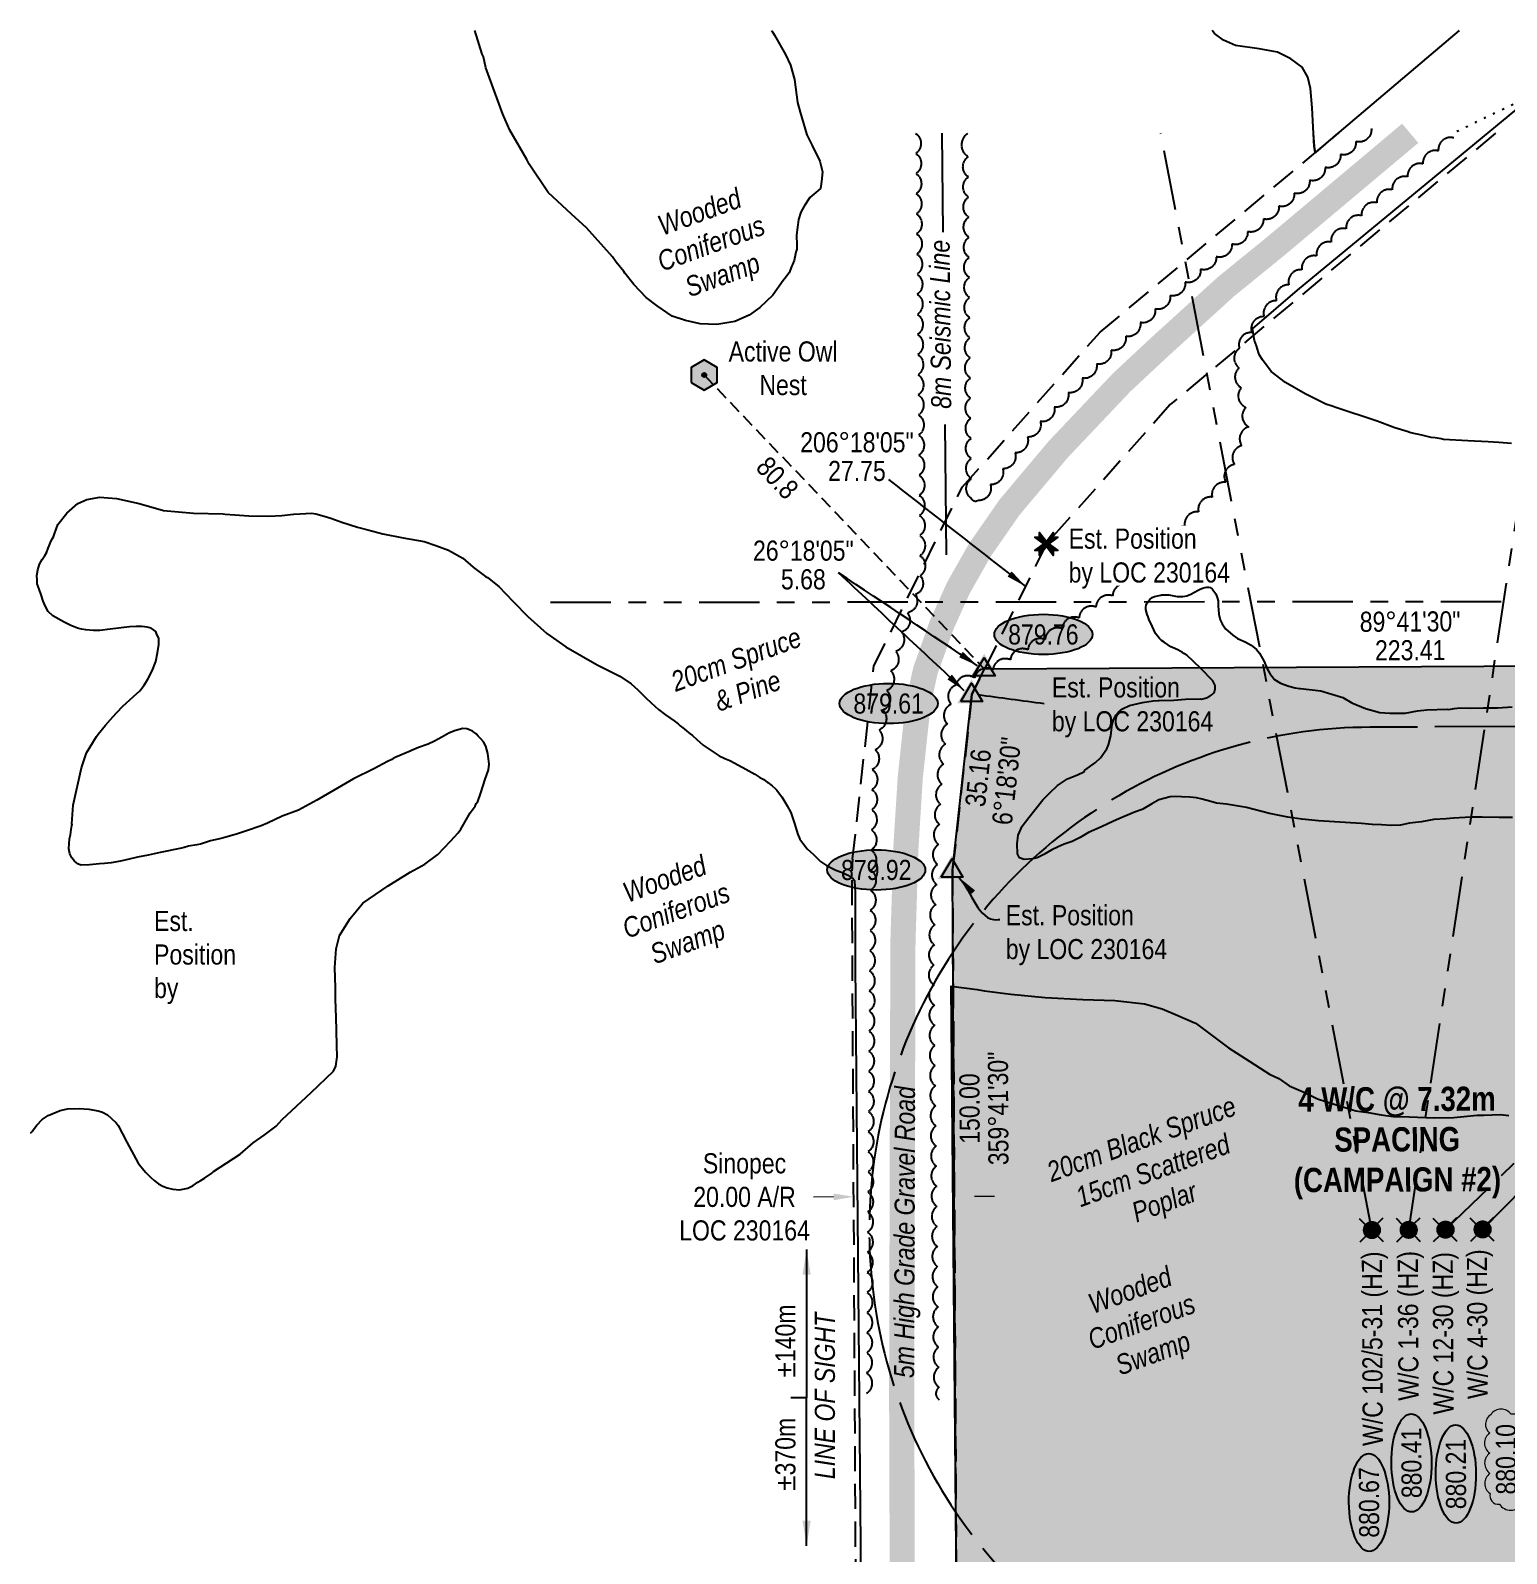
# Model space of a CAD drawing. Extents: x 498999 to 517977, y 6011694 to 6019262.
# Drawn here: x 508371 to 509105, y 6014020 to 6014777 of the extents above; entities that cross this region are included whole.
import ezdxf
from ezdxf.enums import TextEntityAlignment as Align

# ---------------------------------------------------------------- set-up
doc = ezdxf.new("R2010")
doc.units = 0
doc.header["$LTSCALE"] = 5
doc.header["$PDSIZE"] = 0.5
for name, pattern in [('0', [1, 1, 0]), ('foc-ACCESSROAD', [3.75, 2.5, -1.25]), ('foc-BUFFER', [16.75, 15, -1.75]), ('foc-DRILLPATH', [14.75, 6, -1.75, 1.75, -1.75, 1.75, -1.75]), ('foc-SEISMIC', [20.5, 15, -1, 0.5, -1, 0.5, -1, 0.5, -1]), ('foc-TIELINE', [1.875, 1.25, -0.625]), ('foc-TOPO', [1, 0.2, -0.8])]:
    doc.linetypes.add(name, pattern=pattern)
doc.layers.get('Defpoints').update_dxf_attribs({"color": 9})
doc.layers.add('AS-GENERAL', color=48, linetype='Continuous', lineweight=18)
doc.layers.add('F-AR-T', color=190, linetype='Continuous', lineweight=9)
for name, color, linetype in [('AS-ROADS', 254, 'Continuous'), ('AS-SEISMIC', 224, 'foc-SEISMIC'), ('AUX-BUFFER', 7, 'foc-BUFFER'), ('F-AR', 190, 'foc-ACCESSROAD'), ('L-BD', 7, 'Continuous'), ('L-BD1', 253, 'Continuous'), ('L-MON', 1, 'Continuous'), ('P-ELEVATION', 7, 'Continuous'), ('P-PDRILLPATH', 12, 'foc-DRILLPATH'), ('P-PROPOSED', 10, 'Continuous'), ('P-PROPOSED-H', 21, 'Continuous'), ('T-BUSH', 110, '0'), ('T-BUSH-T', 110, 'Continuous'), ('T-GENERAL', 48, 'foc-TOPO'), ('T-TIE', 201, 'foc-TIELINE'), ('WETLAND', 143, 'Continuous'), ('WETLAND-T', 146, 'Continuous')]:
    doc.layers.add(name, color=color, linetype=linetype)
doc.layers.add('L-SEC-HB', color=6, linetype='Continuous', plot=False)
doc.styles.add('80', font='ARIALN.TTF', dxfattribs={"height": 10})
doc.styles.add('80CG', font='ARIALN.TTF', dxfattribs={"height": 10})
doc.styles.add('80L', font='ARIALN.TTF', dxfattribs={"height": 10})
doc.styles.add('BOLD', font='ARIALNB.TTF')
doc.dimstyles.new('COMPASS', dxfattribs={"dimscale": 5, "dimtxt": 10, "dimasz": 2.5, "dimexe": 0.2, "dimexo": 0.0625, "dimgap": 0.5, "dimtad": 0, "dimtih": 1, "dimtoh": 1, "dimzin": 0, "dimdsep": 46, "dimtxsty": '80', "dimcen": 0.1, "dimse1": 1, "dimse2": 1, "dimclrd": 256, "dimclrt": 256, "dimaunit": 1, "dimadec": 4, "dimazin": 0, "dimtfac": 0.06, "dimtofl": 0, "dimtmove": 0, "dimatfit": 1, "dimfxl": 0.2, "dimtolj": 1, "dimtzin": 0, "dimlwd": -1, "dimarcsym": 0})
doc.dimstyles.new('Compass 5 000', dxfattribs={"dimscale": 5, "dimtxt": 9, "dimasz": 2, "dimexe": 0.2, "dimexo": 0.0625, "dimgap": 0.5, "dimtad": 0, "dimtih": 1, "dimtoh": 1, "dimzin": 0, "dimdsep": 46, "dimtxsty": '80CG', "dimcen": 0.1, "dimse1": 1, "dimse2": 1, "dimclrd": 256, "dimclrt": 256, "dimaunit": 1, "dimadec": 4, "dimazin": 0, "dimtfac": 0.06, "dimtofl": 0, "dimtmove": 0, "dimatfit": 1, "dimfxl": 0.2, "dimtolj": 1, "dimtzin": 0, "dimlwd": -1, "dimarcsym": 0})

# ---------------------------------------------------------------- blocks, each defined once
blk = doc.blocks.new('NEST_ACTIVE')
h = blk.add_hatch(color=90)
h.dxf.hatch_style = 1
h.paths.add_polyline_path([(-6.5, -3.75), (0, -7.5), (6.5, -3.75), (6.5, 3.75), (0, 7.5), (-6.5, 3.75)])
h = blk.add_hatch(color=13)
h.dxf.hatch_style = 1
edge = h.paths.add_edge_path()
edge.add_arc((0, 0), 1, 0, 360)
at = {"color": 13, "flags": 128}
blk.add_lwpolyline([(-6.5, -3.75), (0, -7.5), (6.5, -3.75), (6.5, 3.75), (0, 7.5), (-6.5, 3.75)], close=True, dxfattribs=at)
at = {"color": 13}
blk.add_circle((0, 0), 1, dxfattribs=at)
blk = doc.blocks.new('*D201')
at = {"layer": 'Defpoints', "color": 0, "transparency": 16777216}
for p in [(508780.3, 6014241.92), (508830.28, 6014242.19), (508780.54, 6014197.08)]:
    blk.add_point(p, dxfattribs=at)
at = {"layer": 'F-AR-T', "transparency": 16777216}
for p, q in [((508770.55, 6014197.03), (508760.55, 6014196.97)), ((508840.52, 6014197.4), (508850.52, 6014197.46))]:
    blk.add_line(p, q, dxfattribs=at)
for points in [[(508770.54, 6014198.69), (508770.55, 6014195.36), (508780.54, 6014197.08)], [(508840.51, 6014199.07), (508840.53, 6014195.74), (508830.52, 6014197.35)]]:
    blk.add_solid(points, dxfattribs=at)
at = {"layer": 'F-AR-T', "transparency": 16777216, "insert": (508726.25, 6014196.97), "char_height": 10, "attachment_point": 5, "style": '80CG'}
blk.add_mtext('\\A1;Sinopec\\P20.00 A/R\\PLOC 230164', dxfattribs=at)
blk = doc.blocks.new('TRIA')
blk.add_hatch(color=255).paths.add_polyline_path([(-0.04, 1.52), (-1.47, -0.87), (1.39, -0.87)])
blk = doc.blocks.new('TRIAA')
blk.add_blockref('TRIA', (0, 0))
blk = doc.blocks.new('TRIB')
at = {"color": 1}
blk.add_lwpolyline([(-1.12, -0.67), (-0.04, 1.13), (1.04, -0.67)], close=True, dxfattribs=at)
blk = doc.blocks.new('TRIBB')
blk.add_blockref('TRIB', (0, 0))
blk = doc.blocks.new('TRICC')
for name in ['TRIAA', 'TRIBB']:
    blk.add_blockref(name, (0, 0))
blk = doc.blocks.new('plspike')
blk.add_blockref('TRICC', (0, 0))
blk = doc.blocks.new('WC')
at = {"layer": 'L-MON'}
h = blk.add_hatch(color=255, dxfattribs=at)
h.dxf.hatch_style = 1
edge = h.paths.add_edge_path()
edge.add_arc((0, 0), 0.9, 0, 360)
at = {"layer": 'L-MON', "color": 240, "flags": 128}
for points in [[(-0.62, 0.5), (-1.23, 1.12)], [(0.52, 0.61), (1.13, 1.21)], [(-1.18, -1.18), (-0.56, -0.57)], [(1.16, -1.18), (0.56, -0.57)]]:
    blk.add_lwpolyline(points, dxfattribs=at)
at = {"layer": 'L-MON', "color": 240}
for radius in [0.8, 0.373]:
    blk.add_circle((0, 0), radius, dxfattribs=at)
blk = doc.blocks.new('we')
at = {"layer": 'P-ELEVATION'}
h = blk.add_hatch(color=111, dxfattribs=at)
h.dxf.hatch_style = 1
edge = h.paths.add_edge_path()
edge.add_ellipse((0, 0), major_axis=(-24.38, 0), ratio=0.410256, start_angle=0, end_angle=360)
at = {"layer": 'P-ELEVATION', "color": 7, "flags": 128}
blk.add_lwpolyline([(0, 0, 12.5, 0, 0), (-12.42, -6.43, 0, 0, 0)], format="xyseb", dxfattribs=at)
at = {"layer": 'P-ELEVATION', "color": 7}
blk.add_ellipse((0, 0), major_axis=(-24.38, 0), ratio=0.410256, dxfattribs=at)
at = {"layer": 'P-ELEVATION', "style": '80'}
blk.add_attdef('ELEVATION', text='', height=10, dxfattribs=at).set_placement((0, 0), align=Align.MIDDLE_CENTER)
blk = doc.blocks.new('wa')
at = {"layer": 'P-ELEVATION'}
h = blk.add_hatch(color=111, dxfattribs=at)
h.dxf.hatch_style = 1
edge = h.paths.add_edge_path()
edge.add_arc((-17.35, -4.5), 6.1, 215, 325)
edge.add_arc((-7.35, -4.5), 6.1, 215, 325)
edge.add_arc((2.65, -4.5), 6.1, 215, 325)
edge.add_arc((12.65, -4.5), 6.1, 215, 325)
edge.add_arc((18.14, -3.7), 4.32, 263.43363, 373.43363)
edge.add_arc((18.85, 2.3), 6.1, 305, 415)
edge.add_arc((17.45, 4.39), 5.69, 30.69553, 140.69553)
edge.add_arc((8.05, 4.5), 6.1, 35, 145)
edge.add_arc((-1.95, 4.5), 6.1, 35, 145)
edge.add_arc((-11.95, 4.5), 6.1, 35, 145)
edge.add_arc((-18.04, 3.81), 4.33, 75.42608, 185.42608)
edge.add_arc((-18.36, -2.3), 6.96, 125, 235)
at = {"color": 240, "flags": 128}
blk.add_lwpolyline([(-22.35, -8, 0.520567), (-12.35, -8, 0.520567), (-2.35, -8, 0.520567), (7.65, -8, 0.520567), (17.65, -8, 0.520567), (22.35, -2.7, 0.520567), (22.35, 7.3, 0.520567), (13.05, 8, 0.520567), (3.05, 8, 0.520567), (-6.95, 8, 0.520567), (-16.95, 8, 0.520567), (-22.35, 3.4, 0.520567)], format="xyb", close=True, dxfattribs=at)
at = {"layer": 'P-ELEVATION', "color": 240, "flags": 128}
blk.add_lwpolyline([(0, 0, 12.5, 0, 0), (-12.42, -6.43, 0, 0, 0)], format="xyseb", dxfattribs=at)
at = {"layer": 'P-ELEVATION', "color": 240, "style": '80'}
blk.add_attdef('ELEVATION', text='', height=10, dxfattribs=at).set_placement((0, 0), align=Align.MIDDLE_CENTER)
blk = doc.blocks.new('TEMP')
h = blk.add_hatch(color=255)
h.dxf.hatch_style = 1
h.paths.add_polyline_path([(0, 0.25), (-0.67, 1.15), (-0.67, 0.67), (-1.15, 0.67), (-0.25, 0), (-1.15, -0.67), (-0.67, -0.67), (-0.67, -1.15), (0, -0.25), (0.67, -1.15), (0.67, -0.67), (1.15, -0.67), (0.25, 0), (1.15, 0.67), (0.67, 0.67), (0.67, 1.15)])
h.paths.add_polyline_path([(0.57, 0.85), (0.57, 0.57), (0.85, 0.57), (0.08, 0), (0.85, -0.57), (0.57, -0.57), (0.57, -0.85), (0, -0.08), (-0.57, -0.85), (-0.57, -0.57), (-0.85, -0.57), (-0.08, 0), (-0.85, 0.57), (-0.57, 0.57), (-0.57, 0.85), (0, 0.08)], flags=16)
h = blk.add_hatch(color=1)
h.dxf.hatch_style = 1
h.paths.add_polyline_path([(0, 0.08), (-0.57, 0.85), (-0.57, 0.57), (-0.85, 0.57), (-0.08, 0), (-0.85, -0.57), (-0.57, -0.57), (-0.57, -0.85), (0, -0.08), (0.57, -0.85), (0.57, -0.57), (0.85, -0.57), (0.08, 0), (0.85, 0.57), (0.57, 0.57), (0.57, 0.85)])
at = {"color": 1}
for p, q in [((-0.08, 0), (0.08, 0)), ((0, 0.08), (0, -0.08))]:
    blk.add_line(p, q, dxfattribs=at)
at = {"color": 255, "flags": 128}
blk.add_lwpolyline([(-0.25, 0), (-1.15, 0.67), (-0.67, 0.67), (-0.67, 1.15), (0, 0.25), (0.67, 1.15), (0.67, 0.67), (1.15, 0.67), (0.25, 0), (1.15, -0.67), (0.67, -0.67), (0.67, -1.15), (0, -0.25), (-0.67, -1.15), (-0.67, -0.67), (-1.15, -0.67)], close=True, dxfattribs=at)
at = {"color": 1, "flags": 128}
blk.add_lwpolyline([(-0.08, 0), (-0.85, 0.57), (-0.57, 0.57), (-0.57, 0.85), (0, 0.08), (0.57, 0.85), (0.57, 0.57), (0.85, 0.57), (0.08, 0), (0.85, -0.57), (0.57, -0.57), (0.57, -0.85), (0, -0.08), (-0.57, -0.85), (-0.57, -0.57), (-0.85, -0.57)], close=True, dxfattribs=at)

msp = doc.modelspace()

# ---------------------------------------------------------------- hatches: boundary and pattern name
at = {"layer": 'P-PROPOSED-H'}
h = msp.add_hatch(color=256, dxfattribs=at)
h.dxf.hatch_style = 1
h.paths.add_polyline_path([(508831.633, 6013984.557), (508829.647, 6014359.314), (508839.301, 6014446.635), (508845.603, 6014459.384), (509403.865, 6014462.343), (509406.381, 6013987.603)])

# ---------------------------------------------------------------- linework, layer by layer
msp.add_line((508757.115, 6014097.243), (508749.235, 6014097.243))
at = {"layer": 'AS-ROADS', "const_width": 12.5, "flags": 128}
msp.add_lwpolyline([(508805.178, 6013855.183), (508804.363, 6014101.628), (508804.996, 6014323.58), (508806.418, 6014369.785), (508808.653, 6014405.62), (508812.631, 6014442.608), (508816.223, 6014458.723), (508824.258, 6014481.265), (508832.508, 6014499.553), (508843.171, 6014518.398), (508857.956, 6014539.665), (508882.151, 6014568.453), (508913.696, 6014601.738), (508932.346, 6014619.143), (508965.528, 6014649.323), (508989.876, 6014669.115), (509057.155, 6014725.576)], dxfattribs=at)
at = {"layer": 'AS-SEISMIC', "flags": 128}
for points in [[(508824.291, 6014725.576), (508824.793, 6014676.495)], [(508825.771, 6014580.828), (508826.433, 6014516.125)]]:
    msp.add_lwpolyline(points, dxfattribs=at)
at = {"layer": 'AUX-BUFFER', "color": 251, "linetype": 'foc-BUFFER', "flags": 128}
msp.add_lwpolyline([(509199.027, 6013931.369, 1), (509196.869, 6014431.097), (509037.044, 6014430.407, 1), (509039.202, 6013930.679)], format="xyb", close=True, dxfattribs=at)
at = {"layer": 'F-AR'}
msp.add_lwpolyline([(508783.898, 6013573.182), (508779.674, 6014359.045, -0.0288787), (508779.976, 6014364.805), (508790.598, 6014460.881), (508834.495, 6014549.693), (508903.004, 6014626.751), (509021.515, 6014725.576)], format="xyb", dxfattribs=at)
msp.add_lwpolyline([(509099.545, 6014725.576), (508937.873, 6014590.759), (508876.313, 6014521.517), (508839.301, 6014446.635), (508829.647, 6014359.314), (508833.873, 6013573.182)], dxfattribs=at)
at = {"layer": 'P-PDRILLPATH', "flags": 128}
for points in [[(509038.124, 6014180.55), (508933.145, 6014725.576)], [(509056.414, 6014180.647), (509138.984, 6014725.576)], [(509074.704, 6014180.744), (509507.976, 6014599.756)], [(509093.149, 6014180.857), (509401.223, 6014493.114), (508624.438, 6014492.343)]]:
    msp.add_lwpolyline(points, dxfattribs=at)
at = {"layer": 'P-PROPOSED', "flags": 128}
msp.add_lwpolyline([(508831.633, 6013984.557), (508829.647, 6014359.314), (508839.301, 6014446.635), (508845.603, 6014459.384), (509403.865, 6014462.343), (509406.381, 6013987.603)], close=True, dxfattribs=at)
at = {"layer": 'T-BUSH', "flags": 128}
for points in [[(508811.297, 6014725.546, -0.5205671), (508811.399, 6014715.552, -0.5205671), (508811.502, 6014705.557, -0.5205671), (508811.604, 6014695.563, -0.5205671), (508811.706, 6014685.569, -0.5205671), (508811.808, 6014675.575, -0.5205671), (508811.911, 6014665.581, -0.5205671), (508812.013, 6014655.587, -0.5205671), (508812.115, 6014645.593, -0.5205671), (508812.217, 6014635.598, -0.5205671), (508812.319, 6014625.604, -0.5205671), (508812.422, 6014615.61, -0.5205671), (508812.524, 6014605.616, -0.5205671), (508812.626, 6014595.622, -0.5205671), (508812.728, 6014585.628, -0.5205671), (508812.831, 6014575.634, -0.5205671), (508812.933, 6014565.639, -0.5205671), (508813.035, 6014555.645, -0.5205671), (508813.137, 6014545.651, -0.5205671), (508813.24, 6014535.657, -0.5205671), (508813.342, 6014525.663, -0.5205671), (508813.444, 6014515.669, -0.5205671), (508813.546, 6014505.675, -0.5205671), (508811.207, 6014496.337, -0.5205671), (508807.217, 6014487.248, -0.5205671), (508804.312, 6014477.685, -0.5205671), (508801.407, 6014468.122, -0.5205671), (508798.898, 6014458.46, -0.5205671), (508796.974, 6014448.652, -0.5205671), (508795.049, 6014438.844, -0.5205671), (508793.124, 6014429.037, -0.5205671), (508791.199, 6014419.229, -0.5205671), (508789.752, 6014409.371, -0.5205671), (508789.613, 6014399.377, -0.5205671), (508789.474, 6014389.383, -0.5205671), (508789.335, 6014379.39, -0.5205671), (508789.197, 6014369.396, -0.5205671), (508789.058, 6014359.402, -0.5205671), (508788.919, 6014349.408, -0.5205671), (508788.781, 6014339.415, -0.5205671), (508788.642, 6014329.421, -0.5205671), (508788.503, 6014319.427, -0.5205671), (508788.364, 6014309.434, -0.5205671), (508788.272, 6014299.439, -0.5205671), (508788.201, 6014289.445, -0.5205671), (508788.13, 6014279.451, -0.5205671), (508788.059, 6014269.456, -0.5205671), (508787.988, 6014259.462, -0.5205671), (508787.917, 6014249.467, -0.5205671), (508787.846, 6014239.473, -0.5205671), (508787.775, 6014229.479, -0.5205671), (508787.704, 6014219.484, -0.5205671), (508787.633, 6014209.49, -0.5205671), (508787.562, 6014199.495, -0.5205671), (508787.491, 6014189.501, -0.5205671), (508787.42, 6014179.507, -0.5205671), (508787.349, 6014169.512, -0.5205671), (508787.278, 6014159.518, -0.5205671), (508787.207, 6014149.523, -0.5205671), (508787.136, 6014139.529, -0.5205671), (508787.065, 6014129.534, -0.5205671), (508786.994, 6014119.54, -0.5205671), (508786.923, 6014109.546, -0.5205671), (508786.85, 6014099.247, -0.5205671)], [(509078.788, 6014723.284, 0.5205671), (509071.148, 6014716.841, 0.5205671), (509063.508, 6014710.397, 0.5205671), (509055.867, 6014703.954, 0.5205671), (509048.227, 6014697.51, 0.5205671), (509040.587, 6014691.067, 0.5205671), (509032.946, 6014684.624, 0.5205671), (509025.306, 6014678.18, 0.5205671), (509017.847, 6014671.534, 0.5205671), (509010.596, 6014664.655, 0.5205671), (509003.346, 6014657.775, 0.5205671), (508996.825, 6014650.234, 0.5205671), (508990.676, 6014642.355, 0.5205671), (508984.527, 6014634.475, 0.5205671), (508978.379, 6014626.596, 0.5205671), (508972.23, 6014618.716, 0.5205671), (508972.078, 6014609.033, 0.5205671), (508973.21, 6014599.124, 0.5205671), (508975.521, 6014589.4, 0.5205671), (508976.981, 6014579.679, 0.5205671), (508973.393, 6014570.35, 0.5205671), (508969.805, 6014561.022, 0.5205671), (508965.495, 6014552.127, 0.5205671), (508958.709, 6014544.789, 0.5205671), (508951.922, 6014537.452, 0.5205671), (508945.136, 6014530.115, 0.5205671), (508938.349, 6014522.777, 0.5205671), (508931.563, 6014515.44, 0.5205671), (508924.776, 6014508.103, 0.5205671), (508917.554, 6014501.27, 0.5205671), (508909.249, 6014495.71, 0.5205671), (508900.943, 6014490.15, 0.5205671), (508892.547, 6014484.73, 0.5205671), (508884.125, 6014479.348, 0.5205671), (508875.702, 6014473.967, 0.5205671), (508867.092, 6014468.896, 0.5205671), (508858.426, 6014463.916, 0.5205671), (508849.761, 6014458.935, 0.5205671), (508840.601, 6014454.984, 0.5205671), (508831.294, 6014451.34, 0.5205671), (508828.872, 6014441.784, 0.5205671), (508827.076, 6014431.969, 0.5205671), (508826.116, 6014422.021, 0.5205671), (508825.156, 6014412.073, 0.5205671), (508824.366, 6014402.11, 0.5205671), (508823.645, 6014392.141, 0.5205671), (508823.167, 6014382.158, 0.5205671), (508822.695, 6014372.174, 0.5205671), (508822.223, 6014362.191, 0.5205671), (508821.751, 6014352.207, 0.5205671), (508821.279, 6014342.224, 0.5205671), (508820.834, 6014332.24, 0.5205671), (508820.597, 6014322.248, 0.5205671), (508820.373, 6014312.256, 0.5205671), (508820.496, 6014302.262, 0.5205671), (508820.62, 6014292.268, 0.5205671), (508820.743, 6014282.274, 0.5205671), (508820.866, 6014272.28, 0.5205671), (508820.99, 6014262.286, 0.5205671), (508821.113, 6014252.292, 0.5205671), (508821.236, 6014242.298, 0.5205671), (508821.359, 6014232.305, 0.5205671), (508821.483, 6014222.311, 0.5205671), (508821.606, 6014212.317, 0.5205671), (508821.729, 6014202.323, 0.5205671), (508821.853, 6014192.329, 0.5205671), (508821.976, 6014182.335, 0.5205671), (508822.099, 6014172.341, 0.5205671), (508822.222, 6014162.347, 0.5205671), (508822.346, 6014152.353, 0.5205671), (508822.469, 6014142.359, 0.5205671), (508822.592, 6014132.366, 0.5205671), (508822.715, 6014122.372, 0.5205671), (508822.839, 6014112.378, 0.5205671), (508822.962, 6014102.384, 0.5205671), (508823.039, 6014096.167, 0.5205671)], [(509037.832, 6014727.877, -0.5205671), (509030.164, 6014721.466, -0.5205671), (509022.497, 6014715.055, -0.5205671), (509014.829, 6014708.644, -0.5205671), (509007.162, 6014702.232, -0.5205671), (508999.494, 6014695.821, -0.5205671), (508991.826, 6014689.41, -0.5205671), (508984.147, 6014683.014, -0.5205671), (508976.35, 6014676.761, -0.5205671), (508968.553, 6014670.508, -0.5205671), (508960.756, 6014664.255, -0.5205671), (508952.959, 6014658.002, -0.5205671), (508945.269, 6014651.622, -0.5205671), (508937.828, 6014644.95, -0.5205671), (508930.387, 6014638.277, -0.5205671), (508922.986, 6014631.561, -0.5205671), (508915.741, 6014624.676, -0.5205671), (508908.496, 6014617.791, -0.5205671), (508901.251, 6014610.906, -0.5205671), (508894.127, 6014603.899, -0.5205671), (508887.18, 6014596.713, -0.5205671), (508880.233, 6014589.528, -0.5205671), (508873.286, 6014582.342, -0.5205671), (508866.906, 6014574.664, -0.5205671), (508860.763, 6014566.78, -0.5205671), (508854.621, 6014558.896, -0.5205671), (508848.478, 6014551.011, -0.5205671), (508842.335, 6014543.127, -0.5205671), (508839.142, 6014543.973, -0.5205671), (508839.04, 6014553.967, -0.5205671), (508838.937, 6014563.961, -0.5205671), (508838.835, 6014573.955, -0.5205671), (508838.733, 6014583.949, -0.5205671), (508838.631, 6014593.944, -0.5205671), (508838.529, 6014603.938, -0.5205671), (508838.426, 6014613.932, -0.5205671), (508838.324, 6014623.926, -0.5205671), (508838.222, 6014633.92, -0.5205671), (508838.12, 6014643.914, -0.5205671), (508838.017, 6014653.908, -0.5205671), (508837.915, 6014663.902, -0.5205671), (508837.813, 6014673.897, -0.5205671), (508837.711, 6014683.891, -0.5205671), (508837.608, 6014693.885, -0.5205671), (508837.506, 6014703.879, -0.5205671), (508837.404, 6014713.873, -0.5205671), (508837.284, 6014725.607, -0.5205671)]]:
    msp.add_lwpolyline(points, format="xyb", dxfattribs=at)
at = {"layer": 'T-GENERAL', "flags": 128}
msp.add_lwpolyline([(509080.383, 6014726.585), (509120.563, 6014745.97), (509174.181, 6014736.328), (509229.918, 6014726.825), (509282.388, 6014657.628), (509335.531, 6014568.223), (509383.758, 6014541.988), (509405.883, 6014477.285), (509386.363, 6014425.158), (509421.828, 6014393.66), (509431.848, 6014354.28), (509446.381, 6014313.345), (509522.348, 6014311.713), (509609.433, 6014301.413)], dxfattribs=at)
at = {"layer": 'T-TIE', "flags": 128}
msp.add_lwpolyline([(508706.228, 6014605.463), (508845.578, 6014459.338)], dxfattribs=at)
at = {"layer": 'WETLAND'}
for points in [[(508739.659, 6014776.677), (508740.235, 6014775.93), (508741.118, 6014774.362), (508746.554, 6014764.709), (508749.105, 6014759.382), (508751.107, 6014752.238), (508752.629, 6014740.881), (508753.964, 6014736.119), (508757.285, 6014724.813), (508759.836, 6014719.485), (508763.655, 6014711.793), (508765.007, 6014706.431), (508764.543, 6014701.618), (508764.065, 6014698.143), (508761.698, 6014696.137), (508758.769, 6014693.654), (508755.89, 6014689.372), (508754.177, 6014686.324), (508753.08, 6014682.693), (508752.714, 6014680.04), (508752.582, 6014679.078), (508752.101, 6014674.865), (508752.237, 6014670.068), (508752.294, 6014668.07), (508751.74, 6014666.454), (508750.854, 6014662.429), (508750.111, 6014660.408), (508749.831, 6014659.7), (508748.432, 6014656.16), (508746.246, 6014653.38), (508745.536, 6014652.478), (508740.344, 6014645.131), (508733.92, 6014638.948), (508728.626, 6014635.198), (508721.516, 6014631.997), (508712.558, 6014630.542), (508704.147, 6014630.904), (508696.902, 6014632.499), (508690.239, 6014634.71), (508682.892, 6014639.901), (508677.377, 6014643.945), (508671.194, 6014650.37), (508666.774, 6014656.099), (508666.211, 6014656.829), (508662.478, 6014661.523), (508660.619, 6014664.147), (508647.705, 6014678.538), (508640.226, 6014685.309), (508628.683, 6014696.215), (508619.178, 6014710.215), (508618.001, 6014712.488), (508609.591, 6014727.097), (508606.156, 6014735.025), (508597.628, 6014758.05), (508596.536, 6014763.627), (508595.766, 6014764.959), (508592.24, 6014776.677)], [(509081.444, 6014776.677), (509009.943, 6014716.094), (509009.448, 6014718.971), (509008.46, 6014738.236), (509007.588, 6014747.811), (509006.228, 6014753.473), (509003.385, 6014758.492), (508997.871, 6014762.536), (508991.174, 6014765.946), (508982.13, 6014767.49), (508970.379, 6014769.257), (508964.308, 6014771.784), (508959.901, 6014775.11), (508958.654, 6014776.677)], [(509107.526, 6014571.439), (509101.264, 6014571.956), (509095.933, 6014572.268), (509085.74, 6014572.673), (509073.676, 6014573.477), (509072.523, 6014573.686), (509069.493, 6014574.175), (509067.641, 6014574.473), (509062.985, 6014575.498), (509057.396, 6014576.728), (509056.412, 6014577.106), (509056.125, 6014577.152), (509056.097, 6014577.157), (509049.471, 6014579.179), (509040.804, 6014582.505), (509020.249, 6014589.326), (509018.295, 6014589.939), (509015.203, 6014591.026), (509013.935, 6014591.693), (509005.018, 6014596.067), (508995.137, 6014601.803), (508988.044, 6014607.155), (508983.712, 6014613.048), (508982.307, 6014615.306), (508981.757, 6014616.695), (508980.741, 6014619.906), (508979.737, 6014622.654), (508978.743, 6014628.435), (509001.195, 6014647.565), (509157.574, 6014776.677)], [(509021.202, 6014725.576), (509009.999, 6014716.084), (509009.505, 6014718.961), (509009.165, 6014725.576)], [(508371.293, 6014228.648), (508372.09, 6014229.566), (508372.744, 6014230.513), (508374.504, 6014232.688), (508377.156, 6014235.496), (508380.138, 6014237.402), (508386.137, 6014240.001), (508389.76, 6014240.711), (508395.524, 6014240.874), (508400.288, 6014240.613), (508404.967, 6014239.776), (508407.112, 6014239.078), (508409.522, 6014237.867), (508413.786, 6014233.985), (508413.941, 6014233.806), (508414.89, 6014232.427), (508419.278, 6014224.196), (508424.841, 6014213.761), (508427.588, 6014210.36), (508428.605, 6014209.175), (508431.023, 6014206.89), (508432.816, 6014205.195), (508434.987, 6014203.587), (508437.145, 6014202.434), (508439.295, 6014201.584), (508442.046, 6014200.903), (508445.396, 6014200.543), (508449.47, 6014201.417), (508452.166, 6014202.708), (508454.55, 6014204.294), (508455.59, 6014205.082), (508457.831, 6014206.36), (508461.407, 6014208.739), (508462.343, 6014209.661), (508475.558, 6014218.248), (508482.077, 6014223.898), (508487.435, 6014227.693), (508493.381, 6014232.112), (508496.383, 6014235.476), (508510.819, 6014248.85), (508521.883, 6014259.584), (508523.028, 6014262.047), (508523.822, 6014266.697), (508523.665, 6014272.246), (508523.455, 6014279.644), (508523.271, 6014286.118), (508523.009, 6014295.365), (508522.852, 6014300.914), (508522.563, 6014311.087), (508523.226, 6014320.361), (508524.892, 6014326.887), (508530.204, 6014335.368), (508536.468, 6014342.95), (508549.179, 6014351.64), (508560.093, 6014358.428), (508567.387, 6014362.337), (508573.729, 6014367.145), (508580.019, 6014373.802), (508583.909, 6014377.919), (508585.2, 6014379.781), (508589.799, 6014387.962), (508592.287, 6014391.26), (508592.911, 6014392.447), (508593.693, 6014393.58), (508595.085, 6014397.368), (508597.412, 6014405.069), (508598.066, 6014406.476), (508598.912, 6014409.277), (508599.296, 6014412.064), (508598.683, 6014417.369), (508597.653, 6014421.042), (508596.438, 6014423.09), (508595.236, 6014424.675), (508593.81, 6014426.023), (508592.852, 6014427.153), (508590.963, 6014428.488), (508589.556, 6014429.142), (508588.156, 6014429.565), (508586.3, 6014429.744), (508582.165, 6014428.701), (508579.192, 6014427.46), (508575.776, 6014425.512), (508572.13, 6014423.557), (508568.932, 6014422.078), (508564.123, 6014420.322), (508560.694, 6014418.837), (508560.098, 6014418.535), (508552.919, 6014415.608), (508551.551, 6014414.875), (508550.871, 6014414.393), (508548.816, 6014413.409), (508541.978, 6014409.745), (508531.937, 6014404.832), (508521.921, 6014398.995), (508513.729, 6014394.135), (508504.612, 6014389.249), (508496.368, 6014386.238), (508489.071, 6014382.744), (508485.917, 6014381.488), (508483.572, 6014380.554), (508481.108, 6014379.732), (508473.715, 6014377.266), (508468.47, 6014375.836), (508466.138, 6014375.2), (508460.853, 6014373.893), (508455.806, 6014372.362), (508454.011, 6014372.033), (508449.821, 6014371.267), (508447.738, 6014370.647), (508446.38, 6014370.244), (508435.797, 6014368.092), (508429.819, 6014366.766), (508424.521, 6014365.922), (508420.385, 6014364.879), (508416.019, 6014363.829), (508411.414, 6014363.005), (508408.184, 6014362.682), (508405.641, 6014362.61), (508400.568, 6014362.003), (508396.406, 6014361.885), (508394.768, 6014362.533), (508393.11, 6014363.874), (508391.909, 6014365.46), (508390.925, 6014367.514), (508390.39, 6014370.044), (508390.549, 6014372.594), (508390.715, 6014374.912), (508391.118, 6014377.006), (508391.509, 6014379.563), (508391.912, 6014381.657), (508391.972, 6014382.005), (508391.892, 6014382.35), (508392.555, 6014391.624), (508396.654, 6014410.251), (508399.219, 6014417.728), (508404.058, 6014425.831), (508404.974, 6014426.916), (508408.549, 6014431.413), (508411.014, 6014434.26), (508411.014, 6014434.26), (508413.934, 6014437.351), (508414.383, 6014437.826), (508417.079, 6014440.679), (508417.225, 6014440.845), (508418.883, 6014442.35), (508422.49, 6014445.692), (508425.648, 6014448.558), (508427.881, 6014451.398), (508429.652, 6014454.225), (508431.846, 6014458.452), (508433.565, 6014463.128), (508434.372, 6014467.316), (508435.178, 6014471.504), (508435.086, 6014474.741), (508434.109, 6014476.564), (508433.608, 6014477.938), (508431.243, 6014479.722), (508429.38, 6014480.132), (508426.593, 6014480.516), (508423.818, 6014480.437), (508420.582, 6014480.345), (508410.898, 6014479.145), (508405.824, 6014478.539), (508402.588, 6014478.447), (508398.875, 6014478.804), (508396.718, 6014479.22), (508394.687, 6014479.611), (508391.411, 6014480.906), (508388.122, 6014482.664), (508382.481, 6014485.744), (508380.104, 6014487.99), (508378.638, 6014490.725), (508377.648, 6014493.011), (508376.631, 6014496.221), (508375.628, 6014498.97), (508374.624, 6014501.718), (508374.572, 6014503.567), (508374.506, 6014505.879), (508374.89, 6014508.667), (508375.736, 6014511.467), (508377.058, 6014513.819), (508378.392, 6014515.708), (508379.278, 6014517.121), (508380.137, 6014519.459), (508381.009, 6014521.335), (508381.432, 6014522.736), (508382.318, 6014524.149), (508382.754, 6014525.087), (508383.177, 6014526.487), (508384.896, 6014531.164), (508389.362, 6014536.843), (508394.78, 6014541.625), (508399.351, 6014543.606), (508405.799, 6014544.714), (508414.148, 6014544.025), (508425.324, 6014541.565), (508437.452, 6014538.207), (508452.301, 6014536.777), (508467.017, 6014536.459), (508468.049, 6014536.298), (508472.917, 6014535.974), (508479.872, 6014535.477), (508489.827, 6014535.296), (508496.294, 6014535.711), (508502.061, 6014536.337), (508502.179, 6014536.356), (508511.129, 6014536.721), (508513.165, 6014536.421), (508517.36, 6014535.383), (508520.629, 6014534.319), (508526.006, 6014532.389), (508533.945, 6014529.837), (508539.071, 6014528.594), (508546.535, 6014526.492), (508556.542, 6014524.462), (508567.005, 6014522.676), (508572.844, 6014520.759), (508579.158, 6014518.393), (508586.212, 6014514.428), (508591.43, 6014509.948), (508591.604, 6014509.772), (508597.488, 6014505.332), (508598.517, 6014504.828), (508604.196, 6014500.361), (508607.538, 6014496.754), (508611.355, 6014492.697), (508618.501, 6014485.495), (508627.998, 6014476.972), (508637.443, 6014470.298), (508652.964, 6014461.483), (508664.232, 6014455.786), (508669.925, 6014452.038), (508673.178, 6014449.079), (508674.172, 6014447.97), (508677.025, 6014445.274), (508679.878, 6014442.578), (508683.445, 6014439.209), (508686.991, 6014436.533), (508691.238, 6014433.645), (508693.285, 6014432.161), (508694.316, 6014431.187), (508696.211, 6014429.621), (508697.631, 6014428.505), (508699.289, 6014427.163), (508700.471, 6014426.271), (508702.611, 6014424.25), (508705.695, 6014421.56), (508713.724, 6014416.257), (508716.05, 6014415.084), (508716.527, 6014414.926), (508718.872, 6014413.836), (508721.454, 6014412.521), (508724.744, 6014410.763), (508725.394, 6014410.393), (508731.329, 6014407.016), (508733.918, 6014405.47), (508735.8, 6014404.366), (508737.689, 6014403.031), (508737.783, 6014402.988), (508739.938, 6014401.244), (508741.477, 6014400.015), (508742.294, 6014399.197), (508744.693, 6014396.073), (508744.835, 6014395.83), (508746.294, 6014393.326), (508747.509, 6014391.278), (508749.219, 6014388.087), (508749.972, 6014386.026), (508751.239, 6014382.128), (508752.526, 6014377.537), (508753.761, 6014374.795), (508755.207, 6014372.754), (508757.367, 6014370.039), (508760.458, 6014367.118), (508764.024, 6014363.749), (508766.952, 6014361.717), (508771.609, 6014359.455), (508775.292, 6014358.052), (508777.637, 6014356.962), (508779.134, 6014355.955), (508779.288, 6014355.852), (508780.228, 6014355.142), (508780.979, 6014354.247), (508781.179, 6014348.124), (508781.241, 6014314.157), (508781.326, 6014312.323), (508788.048, 6013574.336)], [(509107.938, 6014385.533), (509101.458, 6014385.581), (509092.963, 6014385.799), (509087.223, 6014385.756), (509084.398, 6014385.599), (509078.675, 6014385.282), (509074.983, 6014384.946), (509068.978, 6014384.544), (509062.762, 6014383.442), (509056.764, 6014382.809), (509052.397, 6014381.76), (509047.773, 6014381.629), (509042.905, 6014381.954), (509038.275, 6014382.054), (509032.937, 6014382.597), (509024.826, 6014383.061), (509011.615, 6014383.843), (509003.259, 6014384.763), (508996.29, 6014385.722), (508987.214, 6014387.547), (508975.794, 6014390.463), (508965.793, 6014392.262), (508960.843, 6014392.738), (508958.124, 6014393.433), (508953.692, 6014394.695), (508950.898, 6014395.31), (508947.648, 6014395.681), (508943.48, 6014395.794), (508940.468, 6014395.94), (508937.832, 6014395.865), (508932.184, 6014394.317), (508928.768, 6014392.369), (508924.216, 6014389.694), (508923.88, 6014389.526), (508920.094, 6014388.189), (508911.176, 6014384.465), (508909.296, 6014383.552), (508904.1, 6014381.025), (508897.243, 6014378.054), (508893.147, 6014375.624), (508889.038, 6014373.657), (508885.14, 6014372.389), (508882.174, 6014370.917), (508878.977, 6014369.438), (508875.105, 6014367.246), (508871.683, 6014365.529), (508869.384, 6014365.001), (508865.229, 6014364.652), (508862.891, 6014365.511), (508861.907, 6014367.566), (508861.77, 6014372.421), (508862.339, 6014376.833), (508864.295, 6014381.285), (508867.645, 6014385.545), (508870.77, 6014389.567), (508874.569, 6014394.303), (508877.939, 6014397.869), (508881.771, 6014401.448), (508886.766, 6014404.829), (508891.8, 6014406.823), (508894.867, 6014408.309), (508895.215, 6014408.771), (508895.451, 6014409.09), (508900.689, 6014412.94), (508900.903, 6014413.097), (508903.249, 6014415.131), (508906.361, 6014419.615), (508907.227, 6014421.722), (508908.258, 6014426.148), (508908.636, 6014429.166), (508909.026, 6014431.723), (508909.654, 6014434.054), (508910.744, 6014436.399), (508912.092, 6014437.826), (508914.127, 6014439.503), (508917.676, 6014441.202), (508924.102, 6014442.678), (508929.4, 6014443.523), (508931.824, 6014443.707), (508932.287, 6014443.72), (508939.685, 6014443.93), (508945.459, 6014444.325), (508952.857, 6014444.535), (508953.356, 6014444.425), (508953.438, 6014444.436), (508955.968, 6014444.97), (508957.792, 6014445.948), (508958.697, 6014446.667), (508959.371, 6014447.381), (508959.814, 6014448.087), (508960.237, 6014449.488), (508960.197, 6014450.875), (508960.082, 6014451.463), (508959.006, 6014453.407), (508952.887, 6014459.807), (508946.111, 6014466.21), (508944.697, 6014467.095), (508943.967, 6014467.516), (508941.639, 6014468.859), (508940.442, 6014469.371), (508938.594, 6014470.161), (508938.153, 6014470.438), (508936.471, 6014471.605), (508934.826, 6014472.657), (508933.525, 6014473.488), (508932.468, 6014474.487), (508930.5, 6014477.068), (508927.986, 6014482.416), (508927.432, 6014483.595), (508927.386, 6014483.692), (508926.991, 6014484.724), (508926.919, 6014485.116), (508926.826, 6014485.33), (508926.331, 6014486.473), (508925.797, 6014489.003), (508925.764, 6014490.159), (508925.969, 6014491.091), (508926.398, 6014492.26), (508927.74, 6014493.918), (508928.869, 6014494.875), (508930.012, 6014495.37), (508932.311, 6014495.898), (508933.128, 6014496.086), (508933.581, 6014496.19), (508936.072, 6014496.288), (508937.163, 6014496.152), (508941.235, 6014495.342), (508944.129, 6014495.308), (508946.2, 6014495.714), (508948.026, 6014496.575), (508949.965, 6014497.556), (508951.673, 6014498.53), (508952.816, 6014499.025), (508953.959, 6014499.52), (508954.993, 6014499.781), (508956.026, 6014500.042), (508956.836, 6014500.065), (508957.767, 6014499.86), (508958.692, 6014499.251), (508959.071, 6014498.74), (508960.517, 6014496.698), (508961.264, 6014494.868), (508961.633, 6014493.259), (508961.717, 6014491.792), (508961.613, 6014490.713), (508961.962, 6014486.558), (508962.734, 6014483.803), (508963.718, 6014481.749), (508965.409, 6014479.252), (508968.968, 6014476.113), (508971.326, 6014474.56), (508975.078, 6014472.816), (508978.129, 6014471.282), (508980.738, 6014469.043), (508982.178, 6014467.232), (508984.64, 6014463.082), (508986.109, 6014459.373), (508987.405, 6014457.188), (508989.7, 6014454.081), (508992.668, 6014452.258), (508996.76, 6014450.755), (508999.904, 6014450.034), (509002.146, 6014449.672), (509002.691, 6014449.65), (509012.672, 6014448.545), (509023.643, 6014445.154), (509028.115, 6014442.504), (509034.905, 6014439.689), (509042.131, 6014437.811), (509046.999, 6014437.486), (509054.635, 6014437.472), (509060.754, 6014438.556), (509065.35, 6014439.048), (509075.523, 6014439.337), (509076.336, 6014439.296), (509078.984, 6014439.666), (509081.983, 6014439.983), (509087.076, 6014439.896), (509093.55, 6014440.079), (509100.724, 6014440.051), (509107.884, 6014440.486)], [(508835.425, 6013573.746), (508828.909, 6014301.738), (508841.913, 6014300.111), (508841.913, 6014300.111), (508845.475, 6014299.478), (508858.58, 6014297.725), (508875.628, 6014296.083), (508894.48, 6014295.099), (508910.28, 6014294.637), (508925.062, 6014292.951), (508933.802, 6014290.445), (508940.537, 6014287.601), (508950.374, 6014283.326), (508950.982, 6014282.949), (508966.813, 6014271.041), (508975.159, 6014265.812), (508987.222, 6014257.957), (508991.839, 6014255.844), (508996.952, 6014252.232), (509003.979, 6014249.192), (509011.02, 6014245.689), (509019.422, 6014243.151), (509030.162, 6014239.753), (509036.2, 6014238.999), (509042.713, 6014237.795), (509048.75, 6014237.041), (509056.624, 6014236.802), (509069.135, 6014236.231), (509078.845, 6014236.506), (509090.363, 6014237.603), (509093.758, 6014237.601), (509101.974, 6014237.933), (509106.12, 6014237.511)]]:
    msp.add_lwpolyline(points, dxfattribs=at)

# ---------------------------------------------------------------- block references
for name, p, xscale, yscale, zscale in [('NEST_ACTIVE', (508706.228, 6014605.463), 0.99946605, 0.99946605, 0.99946605), ('WC', (509038.123, 6014180.543), 4.997330249999997, 4.997330249999997, 4.997330249999997)]:
    msp.add_blockref(name, p, dxfattribs=dict(xscale=xscale, yscale=yscale, zscale=zscale))
at = {"layer": 'F-AR-T', "xscale": 0.99946605, "yscale": 0.99946605, "zscale": 0.99946605}
for p, values in [((508874.799, 6014476.531), {'ELEVATION': '879.76'}), ((508797.897, 6014442.196), {'ELEVATION': '879.61'}), ((508791.736, 6014359.505), {'ELEVATION': '879.92'})]:
    msp.add_blockref('we', p, dxfattribs=at).add_auto_attribs(values)
at = {"layer": 'F-AR-T', "xscale": 0.9994660500000001, "yscale": 0.9994660500000001, "zscale": 0.9994660500000001, "rotation": 90.30416666666666}
for p, values in [((509057.782, 6014064.806), {'ELEVATION': '880.41'}), ((509079.863, 6014059.321), {'ELEVATION': '880.21'}), ((509036.685, 6014045.166), {'ELEVATION': '880.67'})]:
    msp.add_blockref('we', p, dxfattribs=at).add_auto_attribs(values)
at = {"layer": 'F-AR-T', "rotation": 90.30416666666666}
msp.add_blockref('wa', (509104.75, 6014066.627), dxfattribs=at).add_auto_attribs({'ELEVATION': '880.10'})
at = {"layer": 'L-MON'}
for name, p, xscale, yscale, zscale in [('TEMP', (508876.313, 6014521.517), 4.999999999999996, 4.999999999999996, 4.999999999999996), ('plspike', (508845.578, 6014459.338), 4.997330249999997, 4.997330249999997, 4.997330249999997), ('plspike', (508839.301, 6014446.635), 4.997330249999997, 4.997330249999997, 4.997330249999997), ('plspike', (508829.647, 6014359.314), 4.997330249999997, 4.997330249999997, 4.997330249999997), ('WC', (509038.124, 6014180.55), 4.997330249999997, 4.997330249999997, 4.997330249999997), ('WC', (509056.414, 6014180.647), 4.997330249999997, 4.997330249999997, 4.997330249999997), ('WC', (509074.704, 6014180.744), 4.997330249999997, 4.997330249999997, 4.997330249999997), ('WC', (509093.149, 6014180.857), 4.997330249999997, 4.997330249999997, 4.997330249999997)]:
    msp.add_blockref(name, p, dxfattribs=dict(at, xscale=xscale, yscale=yscale, zscale=zscale))

# ---------------------------------------------------------------- texts
at = {"insert": (508716.994, 6014622.155), "char_height": 10, "attachment_point": 1, "style": '80L'}
msp.add_mtext_dynamic_manual_height_columns('\\pxqc;Active Owl Nest', width=56.84981, gutter_width=50, heights=[0], dxfattribs=at)
at = {"char_height": 9.98932, "attachment_point": 1, "rotation": 90.303611, "style": '80L', "bg_fill": 1, "box_fill_scale": 1.1, "bg_fill_color": 21, "bg_fill_transparency": 0}
for s, width, insert in [('W/C 102/5-31 (HZ)', 96.06145, (509033.58, 6014073.214)), ('W/C 1-36 (HZ)', 73.78649, (509051.338, 6014095.717)), ('W/C 12-30 (HZ)', 80.15076, (509068.735, 6014088.843)), ('W/C 4-30 (HZ)', 73.78649, (509085.682, 6014096.547))]:
    msp.add_mtext_dynamic_manual_height_columns(s, width=width, gutter_width=99.893, heights=[0], dxfattribs=dict(at, insert=insert))
at = {"rotation": 90, "style": '80'}
for s, insert, char_height, width, attachment_point in [('%%P140m', (508746.625, 6014107.238), 9.9947, 42.08873, 4), ('\\pxqc;{\\fArial Narrow|b0|i1|c0|p34;LINE OF SIGH\\T1.55;T}', (508761.184, 6014050.377), 9.99466, 99.29488, 1), ('%%P370m', (508746.625, 6014087.249), 9.9947, 42.08873, 6)]:
    msp.add_mtext(s, dxfattribs=dict(at, insert=insert, char_height=char_height, width=width, attachment_point=attachment_point))
at = {"layer": 'AS-GENERAL', "insert": (508800.6, 6014106.701), "char_height": 9.99466, "attachment_point": 1, "rotation": 89.836724, "style": '80L'}
msp.add_mtext_dynamic_manual_height_columns('\\pxqc;{\\fArial Narrow|b0|i1|c0|p34;5m High Grade Gravel Road}', width=145.67702, gutter_width=49.973, heights=[0], dxfattribs=at)
at = {"layer": 'AS-SEISMIC', "insert": (508819.044, 6014588.582), "char_height": 9.99466, "attachment_point": 1, "rotation": 90.586075, "style": '80L'}
msp.add_mtext_dynamic_manual_height_columns('{\\fArial Narrow|b0|i1|c0|p34;8m Seismic Line}', width=83.82057, gutter_width=49.973, heights=[0], dxfattribs=at)
at = {"layer": 'L-BD', "color": 3, "insert": (508998.025, 6014251.345), "char_height": 11.99359, "width": 105.07256, "attachment_point": 1, "rotation": 0.30365, "style": 'BOLD', "bg_fill": 1, "box_fill_scale": 1.1, "bg_fill_color": 21, "bg_fill_transparency": 0}
msp.add_mtext('\\pxqc;4 W/C @ 7.32m \\PSPACING\\P(CAMPAIGN #2)', dxfattribs=at)
at = {"layer": 'L-BD1', "style": '80L'}
for s, rotation, p in [('89°41\'30"', 0.30365, (509057.086, 6014482.946)), ('223.41', 0.30365, (509057.162, 6014468.704)), ('6°18\'30"', 83.691301, (508856.529, 6014403.69)), ('35.16', 83.691301, (508842.373, 6014405.255)), ('359°41\'30"', 90.30365, (508852.336, 6014240.995)), ('150.00', 90.30365, (508838.093, 6014240.92))]:
    msp.add_text(s, height=9.9947, rotation=rotation, dxfattribs=at).set_placement(p, align=Align.MIDDLE_CENTER)
at = {"layer": 'L-BD1', "char_height": 9.99466, "attachment_point": 1, "line_spacing_factor": 0.855, "style": '80L'}
for s, insert, width in [('\\pxqc;206°18\'05"\\P27.75 ', (508754.15, 6014577.029), 55.97733), ('\\pxqc;26°18\'05"\\P5.68 ', (508730.688, 6014523.174), 49.60965)]:
    msp.add_mtext(s, dxfattribs=dict(at, insert=insert, width=width))
at = {"layer": 'L-MON', "insert": (508879.051, 6014455.21), "char_height": 9.99466, "width": 80.78873, "attachment_point": 1, "line_spacing_factor": 1.010641, "style": '80L', "bg_fill": 1, "box_fill_scale": 1.15, "bg_fill_color": 21, "bg_fill_transparency": 0}
msp.add_mtext('Est. Position \\Pby LOC 230164', dxfattribs=at)
at = {"layer": 'L-MON', "insert": (508856.122, 6014341.998), "char_height": 9.99466, "width": 80.78873, "attachment_point": 1, "line_spacing_factor": 1.010641, "style": '80L'}
msp.add_mtext('Est. Position \\Pby LOC 230164', dxfattribs=at)
at = {"layer": 'L-SEC-HB', "insert": (508432.758, 6014339.137), "char_height": 9.99466, "attachment_point": 1, "style": '80L'}
msp.add_mtext_dynamic_manual_height_columns('Est. Position\\Pby', width=59.60233, gutter_width=49.973, heights=[0], dxfattribs=at)
at = {"layer": 'T-BUSH-T', "char_height": 9.99466, "attachment_point": 1, "rotation": 20, "style": '80L'}
for s, width, insert in [('\\pxqc;{\\fArial Narrow|b0|i1|c0|p34;20cm Spruce & Pine}', 73.01461, (508686.066, 6014456.404)), ('\\pxqc;{\\fArial Narrow|b0|i1|c0|p34;20cm Black Spruce\\P15cm Scattered Poplar}', 98.46486, (508875.564, 6014213.731))]:
    msp.add_mtext_dynamic_manual_height_columns(s, width=width, gutter_width=49.973, heights=[0], dxfattribs=dict(at, insert=insert))
at = {"layer": 'T-TIE', "style": '80L'}
msp.add_text('80.8', height=9.9947, rotation=313.64049, dxfattribs=at).set_placement((508742.633, 6014554.378), align=Align.MIDDLE_CENTER)
at = {"layer": 'WETLAND-T', "char_height": 10, "attachment_point": 1, "rotation": 20, "style": '80L'}
for insert in [(508680.643, 6014683.474), (508663.304, 6014351.971), (508894.637, 6014147.649)]:
    msp.add_mtext_dynamic_manual_height_columns('\\pxqc;{\\fArial Narrow|b0|i1|c0|p34;Wooded Coniferous Swamp}', width=45.73162, gutter_width=50, heights=[0], dxfattribs=dict(at, insert=insert))

# ---------------------------------------------------------------- dimensions: what is measured, and where the dimension line sits
at = {"layer": 'F-AR-T'}
dim = msp.add_linear_dim(base=(508780.545, 6014197.08), p1=(508830.277, 6014242.187), p2=(508780.304, 6014241.918), angle=180.307967, text='Sinopec\\P20.00 A/R\\PLOC 230164', dimstyle='Compass 5 000', dxfattribs=at)
dim.commit()
dim.dimension.update_dxf_attribs({"geometry": '*D201', "text_midpoint": (508726.255, 6014196.973), "dimtype": 161})

# ---------------------------------------------------------------- leaders
at = {"path_type": 1}
for points in [[(508757.115, 6014170.808), (508757.115, 6014097.243)], [(508757.115, 6014023.679), (508757.115, 6014097.243)]]:
    msp.add_leader(points, dimstyle='COMPASS', override={"dimgap": 0.5, "dimtad": 0}, dxfattribs=at)
at = {"layer": 'L-BD1', "path_type": 1}
for points in [[(508865.897, 6014500.444), (508797.983, 6014553.611)], [(508835.514, 6014448.565), (508773.005, 6014507.176)], [(508842.139, 6014460.982), (508773.005, 6014507.176)]]:
    msp.add_leader(points, dimstyle='Compass 5 000', override={"dimgap": 0.5, "dimtad": 0}, dxfattribs=at)
at = {"layer": 'L-MON', "path_type": 1}
for points in [[(508842.337, 6014446.614), (508875.21, 6014442.194)], [(508832.991, 6014355.632), (508851.711, 6014334.746), (508853.16, 6014334.866)]]:
    msp.add_leader(points, dimstyle='Compass 5 000', override={"dimgap": 0.5, "dimtad": 0}, dxfattribs=at)

# ---------------------------------------------------------------- next in the draw order: texts
at = {"layer": 'L-MON', "insert": (508887.365, 6014529.157), "char_height": 9.99466, "width": 80.78873, "attachment_point": 1, "line_spacing_factor": 1.010641, "style": '80L', "bg_fill": 3, "box_fill_scale": 1.15, "bg_fill_color": 256, "bg_fill_true_color": 256, "bg_fill_transparency": 0}
msp.add_mtext('Est. Position \\Pby LOC 230164', dxfattribs=at)

doc.saveas('drawing.dxf')
